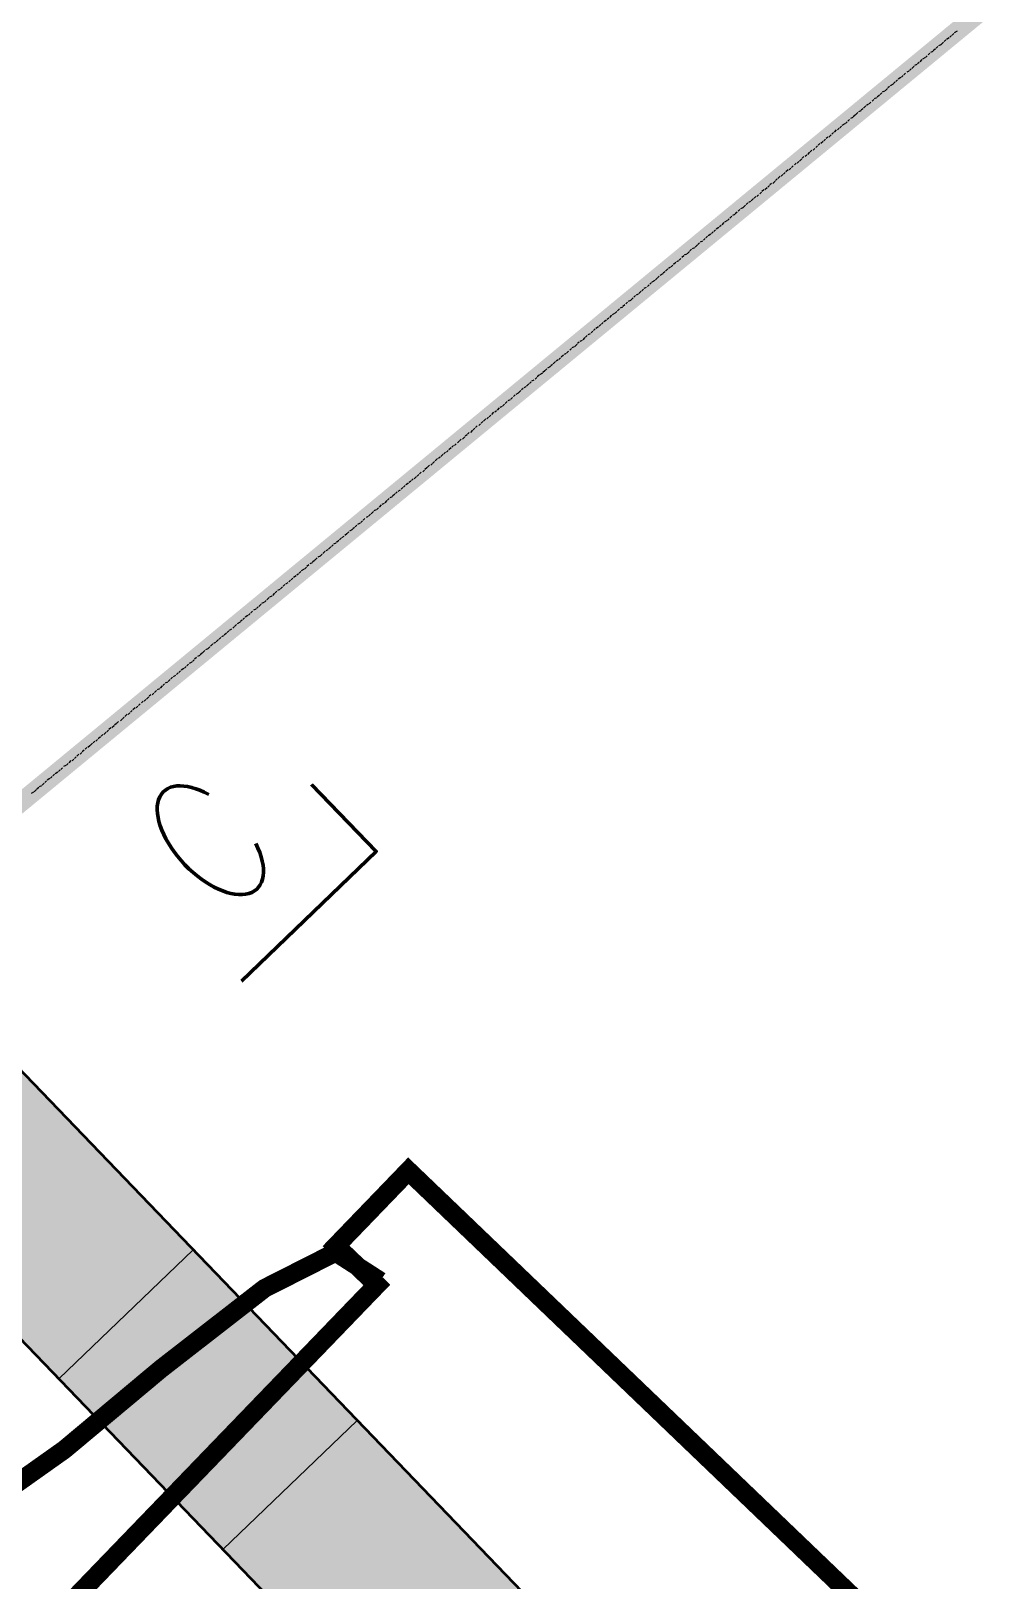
# Model space of a CAD drawing. Header units: metres. Extents: x 2687650.8 to 2687727.1, y 1234407.3 to 1234484.3.
# Drawn here: x 2687671.998 to 2687674.597, y 1234446.197 to 1234450.354 of the extents above; entities that cross this region are included whole.
import ezdxf

# ---------------------------------------------------------------- set-up
doc = ezdxf.new("R2010")
doc.units = ezdxf.units.M
for name, color, linetype, true_color in [('PDF_3D_Kurven', 7, 'Continuous', 0xdda500), ('PDF_AV_01234-Bobe-Gartenanlage', 7, 'Continuous', 0xfdfdfd), ('PDF_Böschung Aushub', 7, 'Continuous', 0x7f7f7f)]:
    doc.layers.add(name, color=color, linetype=linetype, true_color=true_color)
for name, color, linetype in [('PDF_AV_01211-Bobe-Gebaeude', 7, 'Continuous'), ('PDF_E_BETON', 7, 'Continuous'), ('PDF_Text', 7, 'Continuous')]:
    doc.layers.add(name, color=color, linetype=linetype)

# ---------------------------------------------------------------- blocks, each defined once
blk = doc.blocks.new('A$C1c84ec86')
at = {"layer": 'PDF_AV_01211-Bobe-Gebaeude', "transparency": 33554559}
blk.add_hatch(color=256, dxfattribs=at).paths.add_polyline_path([(1820.15, 993.16), (1825.23, 992.73), (1917.52, 2195.66), (1912.02, 2191)])
at = {"layer": 'PDF_Böschung Aushub', "true_color": 0xdd6d8a, "transparency": 33554559}
blk.add_hatch(color=243, dxfattribs=at).paths.add_polyline_path([(1502.44, 1125.66), (1502.44, 547.8), (1552.39, 547.8), (1552.39, 1075.71), (2362.45, 1075.71), (2362.45, 523.67), (2412.62, 523.67), (2412.41, 1075.71), (2412.41, 1125.66)])
at = {"layer": 'PDF_3D_Kurven', "lineweight": 0, "const_width": 5.03}
blk.add_lwpolyline([(1830.1, 1065.76), (1829.89, 1063.01), (1842.06, 1058.35), (1858.57, 1052.43), (1870.85, 1049.04), (1888.21, 1049.67), (1913.92, 1051.79), (1930.65, 1052.85), (1950.23, 1049.04), (1967.48, 1047.45), (1969.91, 1063.64), (1972.24, 1097.3), (1975.94, 1132.33), (1982.19, 1152.76), (1996.05, 1156.04)], dxfattribs=at)
at = {"layer": 'PDF_AV_01211-Bobe-Gebaeude', "lineweight": 0, "const_width": 5.09}
blk.add_lwpolyline([(2642.28, 1209.17), (2629.9, 1514.08), (2219.05, 1482.01), (2230.69, 1192.23), (1979.96, 1181.97), (1981.02, 1154.03), (1996.16, 1154.66), (2019.86, 526), (2669.48, 547.91), (2667.89, 588.13), (2643.66, 1178.9)], dxfattribs=at)
at = {"layer": 'PDF_AV_01234-Bobe-Gartenanlage', "lineweight": 25}
for points in [[(1861.43, 1497.14), (1861.22, 1496.3)], [(1861.64, 1499.9), (1861.43, 1499.05)], [(1861.43, 1498.84), (1861.43, 1498.2)], [(1861.43, 1497.99), (1861.43, 1497.36)], [(1861.22, 1494.18), (1861.01, 1493.55)], [(1861.01, 1493.33), (1861.01, 1492.7)], [(1861.01, 1492.49), (1861.01, 1491.64)], [(1861.22, 1496.09), (1861.22, 1495.45)], [(1861.22, 1495.24), (1861.22, 1494.39)], [(1860.79, 1488.68), (1860.58, 1488.04)], [(1861.01, 1491.43), (1860.79, 1490.79)], [(1860.79, 1490.58), (1860.79, 1489.95)], [(1860.79, 1489.52), (1860.79, 1488.89)], [(1860.58, 1485.93), (1860.37, 1485.29)], [(1860.37, 1485.08), (1860.37, 1484.23)], [(1860.58, 1487.83), (1860.58, 1486.98)], [(1860.58, 1486.77), (1860.58, 1486.14)], [(1860.16, 1480.42), (1859.95, 1479.58)], [(1860.37, 1483.17), (1860.16, 1482.54)], [(1860.16, 1482.12), (1860.16, 1481.48)], [(1860.16, 1481.27), (1860.16, 1480.63)], [(1860.37, 1484.02), (1860.37, 1483.39)], [(1859.95, 1477.67), (1859.74, 1476.82)], [(1859.74, 1476.61), (1859.74, 1475.98)], [(1859.95, 1479.36), (1859.95, 1478.73)], [(1859.95, 1478.52), (1859.95, 1477.88)], [(1859.52, 1471.96), (1859.31, 1471.32)], [(1859.74, 1474.71), (1859.52, 1474.07)], [(1859.52, 1473.86), (1859.52, 1473.23)], [(1859.52, 1473.01), (1859.52, 1472.17)], [(1859.74, 1475.77), (1859.74, 1474.92)], [(1859.31, 1469.2), (1859.1, 1468.57)], [(1859.1, 1468.36), (1859.1, 1467.51)], [(1859.31, 1471.11), (1859.31, 1470.47)], [(1859.31, 1470.05), (1859.31, 1469.42)], [(1858.89, 1463.7), (1858.68, 1463.07)], [(1859.1, 1466.45), (1858.89, 1465.82)], [(1858.89, 1465.61), (1858.89, 1464.76)], [(1858.89, 1464.55), (1858.89, 1463.91)], [(1859.1, 1467.3), (1859.1, 1466.66)], [(1858.68, 1460.95), (1858.47, 1460.1)], [(1858.47, 1459.89), (1858.47, 1459.26)], [(1858.68, 1462.64), (1858.68, 1462.01)], [(1858.68, 1461.8), (1858.68, 1461.16)], [(1858.04, 1455.23), (1858.04, 1454.6)], [(1858.25, 1458.2), (1858.25, 1457.35)], [(1858.25, 1457.14), (1858.25, 1456.5)], [(1858.25, 1456.29), (1858.25, 1455.45)], [(1858.47, 1459.04), (1858.47, 1458.41)], [(1857.83, 1452.48), (1857.83, 1451.85)], [(1857.83, 1451.64), (1857.83, 1451)], [(1858.04, 1454.39), (1858.04, 1453.75)], [(1858.04, 1453.54), (1858.04, 1452.69)], [(1857.41, 1446.98), (1857.41, 1446.34)], [(1857.62, 1449.73), (1857.62, 1449.1)], [(1857.62, 1448.88), (1857.62, 1448.04)], [(1857.62, 1447.83), (1857.62, 1447.19)], [(1857.83, 1450.58), (1857.83, 1449.94)], [(1857.2, 1444.23), (1857.2, 1443.59)], [(1857.2, 1443.17), (1857.2, 1442.53)], [(1857.41, 1446.13), (1857.41, 1445.29)], [(1857.41, 1445.07), (1857.41, 1444.44)], [(1856.77, 1438.72), (1856.77, 1437.88)], [(1856.98, 1441.48), (1856.98, 1440.63)], [(1856.98, 1440.42), (1856.98, 1439.78)], [(1856.98, 1439.57), (1856.98, 1438.94)], [(1857.2, 1442.32), (1857.2, 1441.69)], [(1856.56, 1435.76), (1856.56, 1435.13)], [(1856.56, 1434.91), (1856.56, 1434.28)], [(1856.77, 1437.67), (1856.77, 1437.03)], [(1856.77, 1436.82), (1856.77, 1435.97)], [(1856.14, 1430.26), (1856.14, 1429.62)], [(1856.35, 1433.01), (1856.35, 1432.37)], [(1856.35, 1432.16), (1856.35, 1431.53)], [(1856.35, 1431.1), (1856.35, 1430.47)], [(1856.56, 1434.07), (1856.56, 1433.22)], [(1856.14, 1428.35), (1855.93, 1427.72)], [(1855.93, 1427.51), (1855.93, 1426.87)], [(1855.93, 1426.66), (1855.93, 1425.81)], [(1856.14, 1429.41), (1856.14, 1428.56)], [(1855.71, 1422.85), (1855.5, 1422.21)], [(1855.5, 1422), (1855.5, 1421.16)], [(1855.93, 1425.6), (1855.71, 1424.97)], [(1855.71, 1424.75), (1855.71, 1424.12)], [(1855.71, 1423.7), (1855.71, 1423.06)], [(1855.5, 1420.1), (1855.29, 1419.46)], [(1855.29, 1419.25), (1855.29, 1418.4)], [(1855.29, 1418.19), (1855.29, 1417.56)], [(1855.5, 1420.94), (1855.5, 1420.31)], [(1855.08, 1414.59), (1854.87, 1413.75)], [(1854.87, 1413.53), (1854.87, 1412.9)], [(1855.29, 1417.34), (1855.08, 1416.5)], [(1855.08, 1416.29), (1855.08, 1415.65)], [(1855.08, 1415.44), (1855.08, 1414.8)], [(1854.87, 1411.63), (1854.66, 1410.99)], [(1854.66, 1410.78), (1854.66, 1410.15)], [(1854.66, 1409.94), (1854.66, 1409.09)], [(1854.87, 1412.69), (1854.87, 1412.05)], [(1854.44, 1406.13), (1854.23, 1405.49)], [(1854.23, 1405.28), (1854.23, 1404.64)], [(1854.66, 1408.88), (1854.44, 1408.24)], [(1854.44, 1408.03), (1854.44, 1407.4)], [(1854.44, 1407.18), (1854.44, 1406.34)], [(1854.23, 1403.37), (1854.02, 1402.74)], [(1854.02, 1402.53), (1854.02, 1401.68)], [(1854.02, 1401.47), (1854.02, 1400.83)], [(1854.23, 1404.22), (1854.23, 1403.59)], [(1853.81, 1397.87), (1853.6, 1397.02)], [(1854.02, 1400.62), (1853.81, 1399.99)], [(1853.81, 1399.78), (1853.81, 1398.93)], [(1853.81, 1398.72), (1853.81, 1398.08)], [(1853.6, 1395.12), (1853.39, 1394.27)], [(1853.39, 1394.06), (1853.39, 1393.43)], [(1853.39, 1393.21), (1853.39, 1392.58)], [(1853.6, 1396.81), (1853.6, 1396.18)], [(1853.6, 1395.97), (1853.6, 1395.33)], [(1853.17, 1389.4), (1852.96, 1388.77)], [(1852.96, 1388.56), (1852.96, 1387.92)], [(1853.39, 1392.16), (1853.17, 1391.52)], [(1853.17, 1391.31), (1853.17, 1390.67)], [(1853.17, 1390.46), (1853.17, 1389.62)], [(1852.96, 1386.65), (1852.75, 1386.02)], [(1852.75, 1385.81), (1852.75, 1385.17)], [(1852.75, 1384.75), (1852.75, 1384.11)], [(1852.96, 1387.71), (1852.96, 1386.86)], [(1852.54, 1381.15), (1852.33, 1380.51)], [(1852.33, 1380.3), (1852.33, 1379.46)], [(1852.75, 1383.9), (1852.54, 1383.27)], [(1852.54, 1383.05), (1852.54, 1382.21)], [(1852.54, 1382), (1852.54, 1381.36)], [(1852.33, 1378.4), (1852.12, 1377.55)], [(1852.12, 1377.34), (1852.12, 1376.7)], [(1852.12, 1376.49), (1852.12, 1375.86)], [(1852.33, 1379.24), (1852.33, 1378.61)], [(1851.9, 1372.68), (1851.69, 1372.05)], [(1852.12, 1375.65), (1851.9, 1374.8)], [(1851.9, 1374.59), (1851.9, 1373.95)], [(1851.9, 1373.74), (1851.9, 1373.11)], [(1851.69, 1369.93), (1851.48, 1369.3)], [(1851.48, 1369.08), (1851.48, 1368.45)], [(1851.48, 1368.24), (1851.48, 1367.39)], [(1851.69, 1371.84), (1851.69, 1371.2)], [(1851.69, 1370.99), (1851.69, 1370.14)], [(1851.27, 1364.43), (1851.06, 1363.79)], [(1851.06, 1363.58), (1851.06, 1362.73)], [(1851.48, 1367.18), (1851.27, 1366.54)], [(1851.27, 1366.33), (1851.27, 1365.7)], [(1851.27, 1365.27), (1851.27, 1364.64)], [(1851.06, 1361.68), (1850.85, 1361.04)], [(1850.85, 1360.83), (1850.85, 1359.98)], [(1850.85, 1359.77), (1850.85, 1359.14)], [(1851.06, 1362.52), (1851.06, 1361.89)], [(1850.63, 1356.17), (1850.42, 1355.33)], [(1850.85, 1358.92), (1850.63, 1358.08)], [(1850.63, 1357.87), (1850.63, 1357.23)], [(1850.63, 1357.02), (1850.63, 1356.38)], [(1850.42, 1353.21), (1850.21, 1352.57)], [(1850.21, 1352.36), (1850.21, 1351.73)], [(1850.21, 1351.52), (1850.21, 1350.67)], [(1850.42, 1355.11), (1850.42, 1354.48)], [(1850.42, 1354.27), (1850.42, 1353.63)], [(1850, 1347.71), (1849.79, 1347.07)], [(1850.21, 1350.46), (1850, 1349.82)], [(1850, 1349.61), (1850, 1348.98)], [(1850, 1348.76), (1850, 1347.92)], [(1849.79, 1344.95), (1849.58, 1344.32)], [(1849.58, 1344.11), (1849.58, 1343.26)], [(1849.58, 1343.05), (1849.58, 1342.41)], [(1849.79, 1346.86), (1849.79, 1346.22)], [(1849.79, 1345.8), (1849.79, 1345.17)], [(1849.15, 1339.45), (1849.15, 1338.6)], [(1849.58, 1342.2), (1849.36, 1341.57)], [(1849.36, 1341.36), (1849.36, 1340.51)], [(1849.36, 1340.3), (1849.36, 1339.66)], [(1848.94, 1336.7), (1848.94, 1335.85)], [(1848.94, 1335.64), (1848.94, 1335.01)], [(1848.94, 1334.79), (1848.94, 1334.16)], [(1849.15, 1338.39), (1849.15, 1337.76)], [(1849.15, 1337.55), (1849.15, 1336.91)], [(1848.52, 1330.98), (1848.52, 1330.35)], [(1848.73, 1333.74), (1848.73, 1333.1)], [(1848.73, 1332.89), (1848.73, 1332.25)], [(1848.73, 1332.04), (1848.73, 1331.2)], [(1848.31, 1328.23), (1848.31, 1327.6)], [(1848.31, 1327.39), (1848.31, 1326.75)], [(1848.31, 1326.33), (1848.31, 1325.69)], [(1848.52, 1330.14), (1848.52, 1329.5)], [(1848.52, 1329.29), (1848.52, 1328.44)], [(1847.88, 1322.73), (1847.88, 1322.09)], [(1848.09, 1325.48), (1848.09, 1324.85)], [(1848.09, 1324.63), (1848.09, 1323.79)], [(1848.09, 1323.58), (1848.09, 1322.94)], [(1847.67, 1319.98), (1847.67, 1319.13)], [(1847.67, 1318.92), (1847.67, 1318.28)], [(1847.67, 1318.07), (1847.67, 1317.44)], [(1847.88, 1321.88), (1847.88, 1321.03)], [(1847.88, 1320.82), (1847.88, 1320.19)], [(1847.25, 1314.26), (1847.25, 1313.63)], [(1847.46, 1317.22), (1847.46, 1316.38)], [(1847.46, 1316.17), (1847.46, 1315.53)], [(1847.46, 1315.32), (1847.46, 1314.68)], [(1847.04, 1309.82), (1846.82, 1308.97)], [(1847.04, 1311.51), (1847.04, 1310.87)], [(1847.04, 1310.66), (1847.04, 1310.03)], [(1847.25, 1313.41), (1847.25, 1312.78)], [(1847.25, 1312.57), (1847.25, 1311.72)], [(1846.82, 1306.85), (1846.61, 1306.22)], [(1846.61, 1306.01), (1846.61, 1305.37)], [(1846.82, 1308.76), (1846.82, 1308.12)], [(1846.82, 1307.91), (1846.82, 1307.28)], [(1846.4, 1301.35), (1846.19, 1300.71)], [(1846.61, 1304.1), (1846.4, 1303.47)], [(1846.4, 1303.25), (1846.4, 1302.62)], [(1846.4, 1302.41), (1846.4, 1301.56)], [(1846.61, 1305.16), (1846.61, 1304.31)], [(1846.19, 1298.6), (1845.98, 1297.96)], [(1845.98, 1297.75), (1845.98, 1296.9)], [(1846.19, 1300.5), (1846.19, 1299.66)], [(1846.19, 1299.44), (1846.19, 1298.81)], [(1845.77, 1293.09), (1845.55, 1292.25)], [(1845.98, 1295.85), (1845.77, 1295.21)], [(1845.77, 1294.79), (1845.77, 1294.15)], [(1845.77, 1293.94), (1845.77, 1293.31)], [(1845.98, 1296.69), (1845.98, 1296.06)], [(1845.55, 1290.34), (1845.34, 1289.5)], [(1845.34, 1289.28), (1845.34, 1288.65)], [(1845.55, 1292.04), (1845.55, 1291.4)], [(1845.55, 1291.19), (1845.55, 1290.55)], [(1845.13, 1284.63), (1844.92, 1283.99)], [(1845.34, 1287.38), (1845.13, 1286.74)], [(1845.13, 1286.53), (1845.13, 1285.9)], [(1845.13, 1285.69), (1845.13, 1284.84)], [(1845.34, 1288.44), (1845.34, 1287.8)], [(1844.92, 1281.88), (1844.71, 1281.24)], [(1844.71, 1281.03), (1844.71, 1280.18)], [(1844.92, 1283.78), (1844.92, 1283.15)], [(1844.92, 1282.93), (1844.92, 1282.09)], [(1844.5, 1276.37), (1844.28, 1275.74)], [(1844.71, 1279.12), (1844.5, 1278.49)], [(1844.5, 1278.28), (1844.5, 1277.43)], [(1844.5, 1277.22), (1844.5, 1276.58)], [(1844.71, 1279.97), (1844.71, 1279.34)], [(1844.28, 1273.62), (1844.07, 1272.77)], [(1844.07, 1272.56), (1844.07, 1271.93)], [(1844.28, 1275.31), (1844.28, 1274.68)], [(1844.28, 1274.47), (1844.28, 1273.83)], [(1844.07, 1270.87), (1843.86, 1270.02)], [(1843.86, 1269.81), (1843.86, 1269.18)], [(1843.86, 1268.96), (1843.86, 1268.33)], [(1844.07, 1271.72), (1844.07, 1271.08)], [(1843.65, 1265.15), (1843.44, 1264.52)], [(1843.44, 1264.31), (1843.44, 1263.67)], [(1843.86, 1267.91), (1843.65, 1267.27)], [(1843.65, 1267.06), (1843.65, 1266.42)], [(1843.65, 1266.21), (1843.65, 1265.37)], [(1843.23, 1259.65), (1843.01, 1259.02)], [(1843.44, 1262.4), (1843.23, 1261.77)], [(1843.23, 1261.56), (1843.23, 1260.71)], [(1843.23, 1260.5), (1843.23, 1259.86)], [(1843.44, 1263.46), (1843.44, 1262.61)], [(1843.01, 1256.9), (1842.8, 1256.26)], [(1842.8, 1255.84), (1842.8, 1255.21)], [(1843.01, 1258.8), (1843.01, 1257.96)], [(1843.01, 1257.75), (1843.01, 1257.11)], [(1842.59, 1251.4), (1842.38, 1250.55)], [(1842.8, 1254.15), (1842.59, 1253.3)], [(1842.59, 1253.09), (1842.59, 1252.45)], [(1842.59, 1252.24), (1842.59, 1251.61)], [(1842.8, 1254.99), (1842.8, 1254.36)], [(1842.38, 1248.43), (1842.17, 1247.8)], [(1842.17, 1247.59), (1842.17, 1246.95)], [(1842.38, 1250.34), (1842.38, 1249.7)], [(1842.38, 1249.49), (1842.38, 1248.86)], [(1842.17, 1245.68), (1841.96, 1245.05)], [(1841.96, 1244.83), (1841.96, 1244.2)], [(1841.96, 1243.99), (1841.96, 1243.14)], [(1842.17, 1246.74), (1842.17, 1245.89)], [(1841.74, 1240.18), (1841.53, 1239.54)], [(1841.53, 1239.33), (1841.53, 1238.48)], [(1841.96, 1242.93), (1841.74, 1242.29)], [(1841.74, 1242.08), (1841.74, 1241.24)], [(1841.74, 1241.02), (1841.74, 1240.39)], [(1841.53, 1237.43), (1841.32, 1236.79)], [(1841.32, 1236.37), (1841.32, 1235.73)], [(1841.32, 1235.52), (1841.32, 1234.89)], [(1841.53, 1238.27), (1841.53, 1237.64)], [(1841.11, 1231.92), (1840.9, 1231.08)], [(1840.9, 1230.86), (1840.9, 1230.23)], [(1841.32, 1234.67), (1841.11, 1233.83)], [(1841.11, 1233.62), (1841.11, 1232.98)], [(1841.11, 1232.77), (1841.11, 1232.13)], [(1840.9, 1228.96), (1840.69, 1228.32)], [(1840.69, 1228.11), (1840.69, 1227.48)], [(1840.69, 1227.26), (1840.69, 1226.42)], [(1840.9, 1230.02), (1840.9, 1229.38)], [(1840.47, 1223.45), (1840.26, 1222.82)], [(1840.26, 1222.61), (1840.26, 1221.76)], [(1840.69, 1226.21), (1840.47, 1225.57)], [(1840.47, 1225.36), (1840.47, 1224.72)], [(1840.47, 1224.51), (1840.47, 1223.67)], [(1840.05, 1220.7), (1840.05, 1220.07)], [(1840.05, 1219.86), (1840.05, 1219.01)], [(1840.05, 1218.8), (1840.05, 1218.16)], [(1840.26, 1221.55), (1840.26, 1220.91)], [(1839.63, 1215.2), (1839.63, 1214.35)], [(1839.63, 1214.14), (1839.63, 1213.51)], [(1839.84, 1217.95), (1839.84, 1217.32)], [(1839.84, 1216.89), (1839.84, 1216.26)], [(1839.84, 1216.05), (1839.84, 1215.41)], [(1839.42, 1212.45), (1839.42, 1211.6)], [(1839.42, 1211.39), (1839.42, 1210.75)], [(1839.42, 1210.54), (1839.42, 1209.91)], [(1839.63, 1213.29), (1839.63, 1212.66)], [(1838.99, 1206.73), (1838.99, 1206.1)], [(1838.99, 1205.89), (1838.99, 1205.25)], [(1839.2, 1209.48), (1839.2, 1208.85)], [(1839.2, 1208.64), (1839.2, 1208)], [(1839.2, 1207.79), (1839.2, 1206.94)], [(1838.78, 1203.98), (1838.78, 1203.35)], [(1838.78, 1203.13), (1838.78, 1202.29)], [(1838.78, 1202.08), (1838.78, 1201.44)], [(1838.99, 1205.04), (1838.99, 1204.19)], [(1838.36, 1198.48), (1838.36, 1197.84)], [(1838.36, 1197.42), (1838.36, 1196.78)], [(1838.57, 1201.23), (1838.57, 1200.59)], [(1838.57, 1200.38), (1838.57, 1199.54)], [(1838.57, 1199.32), (1838.57, 1198.69)], [(1838.15, 1195.73), (1838.15, 1194.88)], [(1838.15, 1194.67), (1838.15, 1194.03)], [(1838.15, 1193.82), (1838.15, 1193.19)], [(1838.36, 1196.57), (1838.36, 1195.94)], [(1837.93, 1191.07), (1837.72, 1190.43)], [(1837.72, 1190.01), (1837.72, 1189.38)], [(1837.72, 1189.16), (1837.72, 1188.53)], [(1837.93, 1192.97), (1837.93, 1192.13)], [(1837.93, 1191.92), (1837.93, 1191.28)], [(1837.51, 1185.57), (1837.3, 1184.72)], [(1837.72, 1188.32), (1837.51, 1187.47)], [(1837.51, 1187.26), (1837.51, 1186.62)], [(1837.51, 1186.41), (1837.51, 1185.78)], [(2048.76, 1184.72), (2049.39, 1184.93)], [(2049.6, 1184.93), (2050.45, 1184.93)], [(2050.66, 1184.93), (2051.3, 1184.93)], [(2051.51, 1184.93), (2052.36, 1184.93)], [(2052.57, 1184.93), (2053.2, 1184.93)], [(2053.41, 1184.93), (2054.05, 1184.93)], [(2054.26, 1184.93), (2055.11, 1185.14)], [(2055.32, 1185.14), (2055.95, 1185.14)], [(2056.17, 1185.14), (2056.8, 1185.14)], [(2057.22, 1185.14), (2057.86, 1185.14)], [(2058.07, 1185.14), (2058.71, 1185.14)], [(2058.92, 1185.14), (2059.76, 1185.35)], [(2059.98, 1185.35), (2060.61, 1185.35)], [(2060.82, 1185.35), (2061.46, 1185.35)], [(2061.88, 1185.35), (2062.52, 1185.35)], [(2062.73, 1185.35), (2063.36, 1185.35)], [(2063.57, 1185.35), (2064.42, 1185.35)], [(2064.63, 1185.35), (2065.27, 1185.57)], [(2065.48, 1185.57), (2066.11, 1185.57)], [(2066.33, 1185.57), (2067.17, 1185.57)], [(2067.38, 1185.57), (2068.02, 1185.57)], [(2068.23, 1185.57), (2069.08, 1185.57)], [(2069.29, 1185.57), (2069.92, 1185.57)], [(2070.14, 1185.78), (2070.77, 1185.78)], [(2070.98, 1185.78), (2071.83, 1185.78)], [(2072.04, 1185.78), (2072.68, 1185.78)], [(2072.89, 1185.78), (2073.73, 1185.78)], [(2073.95, 1185.78), (2074.58, 1185.78)], [(2074.79, 1185.78), (2075.43, 1185.99)], [(2075.64, 1185.99), (2076.49, 1185.99)], [(2076.7, 1185.99), (2077.33, 1185.99)], [(2077.54, 1185.99), (2078.18, 1185.99)], [(2078.6, 1185.99), (2079.24, 1185.99)], [(2079.45, 1185.99), (2080.09, 1185.99)], [(2080.3, 1186.2), (2081.14, 1186.2)], [(2081.36, 1186.2), (2081.99, 1186.2)], [(2082.2, 1186.2), (2082.84, 1186.2)], [(2083.05, 1186.2), (2083.9, 1186.2)], [(2084.11, 1186.2), (2084.74, 1186.2)], [(2084.95, 1186.2), (2085.8, 1186.41)], [(2086.01, 1186.41), (2086.65, 1186.41)], [(2086.86, 1186.41), (2087.49, 1186.41)], [(2087.71, 1186.41), (2088.55, 1186.41)], [(2088.76, 1186.41), (2089.4, 1186.41)], [(2089.61, 1186.41), (2090.46, 1186.41)], [(2090.67, 1186.41), (2091.3, 1186.62)], [(2091.52, 1186.62), (2092.15, 1186.62)], [(2092.36, 1186.62), (2093.21, 1186.62)], [(2093.42, 1186.62), (2094.06, 1186.62)], [(2094.27, 1186.62), (2094.9, 1186.62)], [(2095.33, 1186.62), (2095.96, 1186.84)], [(2096.17, 1186.84), (2096.81, 1186.84)], [(2097.02, 1186.84), (2097.87, 1186.84)], [(2098.08, 1186.84), (2098.71, 1186.84)], [(2098.92, 1186.84), (2099.56, 1186.84)], [(2099.98, 1186.84), (2100.62, 1186.84)], [(2100.83, 1186.84), (2101.46, 1187.05)], [(2101.68, 1187.05), (2102.52, 1187.05)], [(2102.73, 1187.05), (2103.37, 1187.05)], [(2103.58, 1187.05), (2104.22, 1187.05)], [(2104.43, 1187.05), (2105.27, 1187.05)], [(2105.49, 1187.05), (2106.12, 1187.05)], [(2106.33, 1187.26), (2107.18, 1187.26)], [(2107.39, 1187.26), (2108.03, 1187.26)], [(2108.24, 1187.26), (2108.87, 1187.26)], [(2109.08, 1187.26), (2109.93, 1187.26)], [(2110.14, 1187.26), (2110.78, 1187.26)], [(2110.99, 1187.26), (2111.84, 1187.47)], [(2112.05, 1187.47), (2112.68, 1187.47)], [(2112.89, 1187.47), (2113.53, 1187.47)], [(2113.74, 1187.47), (2114.59, 1187.47)], [(2114.8, 1187.47), (2115.43, 1187.47)], [(2115.65, 1187.47), (2116.28, 1187.47)], [(2116.7, 1187.47), (2117.34, 1187.68)], [(2117.55, 1187.68), (2118.19, 1187.68)], [(2118.4, 1187.68), (2119.24, 1187.68)], [(2119.46, 1187.68), (2120.09, 1187.68)], [(2120.3, 1187.68), (2120.94, 1187.68)], [(2121.15, 1187.68), (2122, 1187.89)], [(2122.21, 1187.89), (2122.84, 1187.89)], [(2123.05, 1187.89), (2123.9, 1187.89)], [(2124.11, 1187.89), (2124.75, 1187.89)], [(2124.96, 1187.89), (2125.59, 1187.89)], [(2125.81, 1187.89), (2126.65, 1187.89)], [(2126.86, 1187.89), (2127.5, 1188.11)], [(2127.71, 1188.11), (2128.56, 1188.11)], [(2128.77, 1188.11), (2129.4, 1188.11)], [(2129.62, 1188.11), (2130.25, 1188.11)], [(2130.46, 1188.11), (2131.31, 1188.11)], [(2131.52, 1188.11), (2132.16, 1188.32)], [(2132.37, 1188.32), (2133, 1188.32)], [(2133.43, 1188.32), (2134.06, 1188.32)], [(2134.27, 1188.32), (2134.91, 1188.32)], [(2135.12, 1188.32), (2135.97, 1188.32)], [(2136.18, 1188.32), (2136.81, 1188.32)], [(2137.02, 1188.32), (2137.66, 1188.53)], [(2138.08, 1188.53), (2138.72, 1188.53)], [(1837.3, 1182.6), (1837.09, 1181.97)], [(1837.09, 1181.76), (1837.09, 1181.12)], [(1837.09, 1180.91), (1837.09, 1180.06)], [(1837.3, 1184.51), (1837.3, 1183.87)], [(1837.3, 1183.66), (1837.3, 1182.81)], [(1979.96, 1181.54), (1979.96, 1181.97), (1980.6, 1181.97)], [(1979.96, 1180.7), (1979.96, 1181.33)], [(1981.02, 1181.97), (1981.66, 1181.97)], [(1981.87, 1181.97), (1982.5, 1182.18)], [(1982.72, 1182.18), (1983.56, 1182.18)], [(1983.77, 1182.18), (1984.41, 1182.18)], [(1984.62, 1182.18), (1985.26, 1182.18)], [(1985.68, 1182.18), (1986.32, 1182.18)], [(1986.53, 1182.18), (1987.16, 1182.39)], [(1987.37, 1182.39), (1988.22, 1182.39)], [(1988.43, 1182.39), (1989.07, 1182.39)], [(1989.28, 1182.39), (1989.91, 1182.39)], [(1990.13, 1182.39), (1990.97, 1182.39)], [(1991.18, 1182.39), (1991.82, 1182.39)], [(1992.03, 1182.39), (1992.88, 1182.6)], [(1993.09, 1182.6), (1993.72, 1182.6)], [(1993.94, 1182.6), (1994.57, 1182.6)], [(1994.78, 1182.6), (1995.63, 1182.6)], [(1995.84, 1182.6), (1996.48, 1182.6)], [(1996.69, 1182.6), (1997.53, 1182.6)], [(1997.75, 1182.81), (1998.38, 1182.81)], [(1998.59, 1182.81), (1999.23, 1182.81)], [(1999.44, 1182.81), (2000.29, 1182.81)], [(2000.5, 1182.81), (2001.13, 1182.81)], [(2001.34, 1182.81), (2001.98, 1182.81)], [(2002.4, 1182.81), (2003.04, 1183.03)], [(2003.25, 1183.03), (2003.88, 1183.03)], [(2004.1, 1183.03), (2004.94, 1183.03)], [(2005.15, 1183.03), (2005.79, 1183.03)], [(2006, 1183.03), (2006.64, 1183.03)], [(2007.06, 1183.03), (2007.69, 1183.03)], [(2007.91, 1183.24), (2008.54, 1183.24)], [(2008.75, 1183.24), (2009.6, 1183.24)], [(2009.81, 1183.24), (2010.45, 1183.24)], [(2010.66, 1183.24), (2011.29, 1183.24)], [(2011.5, 1183.24), (2012.35, 1183.24)], [(2012.56, 1183.24), (2013.2, 1183.45)], [(2013.41, 1183.45), (2014.26, 1183.45)], [(2014.47, 1183.45), (2015.1, 1183.45)], [(2015.31, 1183.45), (2015.95, 1183.45)], [(2016.16, 1183.45), (2017.01, 1183.45)], [(2017.22, 1183.45), (2017.85, 1183.45)], [(2018.07, 1183.45), (2018.7, 1183.66)], [(2019.12, 1183.66), (2019.76, 1183.66)], [(2019.97, 1183.66), (2020.61, 1183.66)], [(2020.82, 1183.66), (2021.66, 1183.66)], [(2021.88, 1183.66), (2022.51, 1183.66)], [(2022.72, 1183.66), (2023.36, 1183.87)], [(2023.78, 1183.87), (2024.42, 1183.87)], [(2024.63, 1183.87), (2025.26, 1183.87)], [(2025.47, 1183.87), (2026.32, 1183.87)], [(2026.53, 1183.87), (2027.17, 1183.87)], [(2027.38, 1183.87), (2028.01, 1183.87)], [(2028.23, 1183.87), (2029.07, 1184.08)], [(2029.28, 1184.08), (2029.92, 1184.08)], [(2030.13, 1184.08), (2030.98, 1184.08)], [(2031.19, 1184.08), (2031.82, 1184.08)], [(2032.04, 1184.08), (2032.67, 1184.08)], [(2032.88, 1184.08), (2033.73, 1184.08)], [(2033.94, 1184.3), (2034.58, 1184.3)], [(2034.79, 1184.3), (2035.63, 1184.3)], [(2035.85, 1184.3), (2036.48, 1184.3)], [(2036.69, 1184.3), (2037.33, 1184.3)], [(2037.54, 1184.3), (2038.39, 1184.3)], [(2038.6, 1184.3), (2039.23, 1184.51)], [(2039.44, 1184.51), (2040.08, 1184.51)], [(2040.5, 1184.51), (2041.14, 1184.51)], [(2041.35, 1184.51), (2041.98, 1184.51)], [(2042.2, 1184.51), (2043.04, 1184.51)], [(2043.25, 1184.51), (2043.89, 1184.51)], [(2044.1, 1184.72), (2044.74, 1184.72)], [(2044.95, 1184.72), (2045.79, 1184.72)], [(2046.01, 1184.72), (2046.64, 1184.72)], [(2046.85, 1184.72), (2047.7, 1184.72)], [(2047.91, 1184.72), (2048.55, 1184.72)], [(1837.09, 1179.85), (1836.88, 1179.22)], [(1979.96, 1179.64), (1979.96, 1180.49)], [(1979.96, 1178.79), (1979.96, 1179.43)], [(1980.18, 1177.95), (1980.18, 1178.58)], [(1980.18, 1176.89), (1980.18, 1177.73)], [(1980.18, 1176.04), (1980.18, 1176.68)], [(1980.18, 1174.98), (1980.18, 1175.83)], [(1980.18, 1174.14), (1980.18, 1174.77)], [(1980.39, 1173.29), (1980.18, 1173.92)], [(1980.39, 1172.23), (1980.39, 1173.08)], [(1980.39, 1171.38), (1980.39, 1172.02)], [(1980.39, 1170.54), (1980.39, 1171.17)], [(1980.39, 1169.48), (1980.39, 1170.11)], [(1980.39, 1168.63), (1980.39, 1169.27)], [(1980.6, 1167.57), (1980.39, 1168.42)], [(1980.6, 1166.73), (1980.6, 1167.36)], [(1980.6, 1165.88), (1980.6, 1166.52)], [(1980.6, 1164.82), (1980.6, 1165.46)], [(1980.6, 1163.98), (1980.6, 1164.61)], [(1980.6, 1162.92), (1980.6, 1163.76)], [(1980.81, 1162.07), (1980.6, 1162.71)], [(1980.81, 1161.22), (1980.81, 1161.86)], [(1980.81, 1160.17), (1980.81, 1161.01)], [(1980.81, 1159.32), (1980.81, 1159.95)], [(1980.81, 1158.26), (1980.81, 1159.11)], [(1980.81, 1157.41), (1980.81, 1158.05)], [(1981.02, 1156.57), (1981.02, 1157.2)], [(1981.02, 1155.51), (1981.02, 1156.36)], [(1981.02, 1154.66), (1981.02, 1155.3)], [(1981.45, 1154.03), (1981.02, 1154.03), (1981.02, 1154.45)], [(1982.5, 1154.03), (1981.66, 1154.03)], [(1983.35, 1154.03), (1982.72, 1154.03)], [(1984.2, 1154.24), (1983.56, 1154.03)], [(1985.26, 1154.24), (1984.41, 1154.24)], [(1986.1, 1154.24), (1985.47, 1154.24)], [(1987.16, 1154.24), (1986.32, 1154.24)], [(1988.01, 1154.24), (1987.37, 1154.24)], [(1988.86, 1154.45), (1988.22, 1154.24)], [(1989.91, 1154.45), (1989.07, 1154.45)], [(1990.76, 1154.45), (1990.13, 1154.45)], [(1991.82, 1154.45), (1990.97, 1154.45)], [(1992.67, 1154.45), (1992.03, 1154.45)], [(1993.51, 1154.45), (1992.88, 1154.45)], [(1994.57, 1154.66), (1993.72, 1154.66)], [(1995.42, 1154.66), (1994.78, 1154.66)], [(1996.05, 1154.03), (1996.05, 1154.66), (1995.63, 1154.66)], [(1996.26, 1153.18), (1996.05, 1153.82)], [(1996.26, 1152.33), (1996.26, 1152.97)], [(1996.26, 1151.28), (1996.26, 1152.12)], [(1996.26, 1150.43), (1996.26, 1151.06)], [(1996.26, 1149.37), (1996.26, 1150.22)], [(1996.26, 1148.52), (1996.26, 1149.16)], [(1996.48, 1147.68), (1996.26, 1148.31)], [(1996.48, 1146.62), (1996.48, 1147.47)], [(1996.48, 1145.77), (1996.48, 1146.41)], [(1996.48, 1144.71), (1996.48, 1145.56)], [(1996.48, 1143.87), (1996.48, 1144.5)], [(1996.48, 1143.02), (1996.48, 1143.66)], [(1996.69, 1141.96), (1996.48, 1142.81)], [(1996.69, 1141.12), (1996.69, 1141.75)], [(1996.69, 1140.27), (1996.69, 1140.9)], [(1996.69, 1139.21), (1996.69, 1139.85)], [(1996.69, 1138.36), (1996.69, 1139)], [(1996.69, 1137.31), (1996.69, 1138.15)], [(1996.9, 1136.46), (1996.69, 1137.09)], [(1996.9, 1135.61), (1996.9, 1136.25)], [(1996.9, 1134.55), (1996.9, 1135.19)], [(1996.9, 1133.71), (1996.9, 1134.34)], [(1996.9, 1132.65), (1996.9, 1133.49)], [(1996.9, 1131.8), (1996.9, 1132.44)], [(1996.9, 1130.95), (1996.9, 1131.59)], [(1997.11, 1129.9), (1997.11, 1130.74)], [(1997.11, 1129.05), (1997.11, 1129.68)], [(1997.11, 1127.99), (1997.11, 1128.84)], [(1997.11, 1127.14), (1997.11, 1127.78)], [(1997.11, 1126.3), (1997.11, 1126.93)], [(1997.11, 1125.24), (1997.11, 1126.09)], [(1997.32, 1124.39), (1997.32, 1125.03)], [(1997.32, 1123.33), (1997.32, 1124.18)], [(1997.32, 1122.49), (1997.32, 1123.12)], [(1997.32, 1121.64), (1997.32, 1122.28)], [(1997.32, 1120.58), (1997.32, 1121.43)], [(1997.32, 1119.74), (1997.32, 1120.37)], [(1997.53, 1118.89), (1997.53, 1119.52)], [(1997.53, 1117.83), (1997.53, 1118.47)], [(1997.53, 1116.98), (1997.53, 1117.62)], [(1997.53, 1115.93), (1997.53, 1116.77)], [(1997.53, 1115.08), (1997.53, 1115.71)], [(1997.53, 1114.23), (1997.53, 1114.87)], [(1997.75, 1113.17), (1997.75, 1114.02)], [(1997.75, 1112.33), (1997.75, 1112.96)], [(1997.75, 1111.27), (1997.75, 1112.12)], [(1997.75, 1110.42), (1997.75, 1111.06)], [(1997.75, 1109.58), (1997.75, 1110.21)], [(1997.75, 1108.52), (1997.75, 1109.36)], [(1997.96, 1107.67), (1997.96, 1108.31)], [(1997.96, 1106.61), (1997.96, 1107.46)], [(1997.96, 1105.77), (1997.96, 1106.4)], [(1997.96, 1104.92), (1997.96, 1105.55)], [(1997.96, 1103.86), (1997.96, 1104.71)], [(1997.96, 1103.01), (1997.96, 1103.65)], [(1998.17, 1102.17), (1998.17, 1102.8)], [(1998.17, 1101.11), (1998.17, 1101.74)], [(1998.17, 1100.26), (1998.17, 1100.9)], [(1998.17, 1099.2), (1998.17, 1100.05)], [(1998.17, 1098.36), (1998.17, 1098.99)], [(1998.17, 1097.51), (1998.17, 1098.15)], [(1998.38, 1096.45), (1998.38, 1097.09)], [(1998.38, 1095.61), (1998.38, 1096.24)], [(1998.38, 1094.55), (1998.38, 1095.39)], [(1998.38, 1093.7), (1998.38, 1094.34)], [(1998.38, 1092.85), (1998.38, 1093.49)], [(1998.38, 1091.8), (1998.38, 1092.64)], [(1998.59, 1090.95), (1998.59, 1091.58)], [(1998.59, 1089.89), (1998.59, 1090.74)], [(1998.59, 1089.04), (1998.59, 1089.68)], [(1998.59, 1088.2), (1998.59, 1088.83)], [(1998.59, 1087.14), (1998.59, 1087.99)], [(1998.59, 1086.29), (1998.59, 1086.93)], [(1998.8, 1085.23), (1998.8, 1086.08)], [(1998.8, 1084.39), (1998.8, 1085.02)], [(1998.8, 1083.54), (1998.8, 1084.18)], [(1998.8, 1082.48), (1998.8, 1083.33)], [(1998.8, 1081.64), (1998.8, 1082.27)], [(1998.8, 1080.79), (1998.8, 1081.42)], [(1999.02, 1079.73), (1999.02, 1080.37)], [(1999.02, 1078.88), (1999.02, 1079.52)], [(1999.02, 1077.83), (1999.02, 1078.67)], [(1999.02, 1076.98), (1999.02, 1077.61)], [(1999.02, 1076.13), (1999.02, 1076.77)], [(1999.02, 1075.07), (1999.02, 1075.71)], [(1999.23, 1074.23), (1999.23, 1074.86)], [(1999.23, 1073.17), (1999.23, 1074.02)], [(1999.23, 1072.32), (1999.23, 1072.96)], [(1999.23, 1071.48), (1999.23, 1072.11)], [(1999.23, 1070.42), (1999.23, 1071.26)], [(1999.23, 1069.57), (1999.23, 1070.21)], [(1999.44, 1068.51), (1999.23, 1069.36)], [(1999.44, 1067.67), (1999.44, 1068.3)], [(1999.44, 1066.82), (1999.44, 1067.45)], [(1999.44, 1065.76), (1999.44, 1066.61)], [(1999.44, 1064.91), (1999.44, 1065.55)], [(1999.44, 1063.86), (1999.44, 1064.7)], [(1999.65, 1063.01), (1999.44, 1063.64)], [(1999.65, 1062.16), (1999.65, 1062.8)], [(1999.65, 1061.1), (1999.65, 1061.95)], [(1999.65, 1060.26), (1999.65, 1060.89)], [(1999.65, 1059.41), (1999.65, 1060.05)], [(1999.65, 1058.35), (1999.65, 1058.99)], [(1999.86, 1057.51), (1999.65, 1058.14)], [(1999.86, 1056.45), (1999.86, 1057.29)], [(1999.86, 1055.6), (1999.86, 1056.24)], [(1999.86, 1054.75), (1999.86, 1055.39)], [(1999.86, 1053.7), (1999.86, 1054.54)], [(1999.86, 1052.85), (1999.86, 1053.48)], [(2000.07, 1051.79), (1999.86, 1052.64)], [(2000.07, 1050.94), (2000.07, 1051.58)], [(2000.07, 1050.1), (2000.07, 1050.73)], [(2000.07, 1049.04), (2000.07, 1049.89)], [(2000.07, 1048.19), (2000.07, 1048.83)], [(2000.07, 1047.13), (2000.07, 1047.98)], [(2000.29, 1046.29), (2000.07, 1046.92)], [(2000.29, 1045.44), (2000.29, 1046.08)], [(2000.29, 1044.38), (2000.29, 1045.23)]]:
    blk.add_lwpolyline(points, dxfattribs=at)
at = {"layer": 'PDF_Böschung Aushub', "color": 7, "lineweight": 25}
for points in [[(1955.2, 1075.71), (1955.2, 1125.66)], [(2018.7, 1075.71), (2018.7, 1125.66)]]:
    blk.add_lwpolyline(points, dxfattribs=at)
at = {"layer": 'PDF_E_BETON', "lineweight": 50}
for points in [[(1502.44, 547.8), (1502.44, 1125.66), (2412.41, 1125.66), (2412.62, 523.67)], [(1552.39, 558.6), (1552.39, 1075.71), (2362.45, 1075.71), (2362.45, 523.67)]]:
    blk.add_lwpolyline(points, dxfattribs=at)
at = {"layer": 'PDF_Text', "lineweight": 70}
blk.add_lwpolyline([(1887.25, 1235.1), (1912.23, 1235.1), (1912.23, 1184.93)], dxfattribs=at)
blk.add_ellipse((1879.22, 1205.13), major_axis=(-18.08, 0.01), ratio=0.523003, start_param=5.240726, end_param=10.468562, dxfattribs=at)

msp = doc.modelspace()

# ---------------------------------------------------------------- block references
at = {"xscale": 0.01, "yscale": 0.01, "zscale": 0.01, "rotation": 313.8734409291175}
msp.add_blockref('A$C1c84ec86', (2687650.7677, 1234453.3784), dxfattribs=at)

doc.saveas('drawing.dxf')
